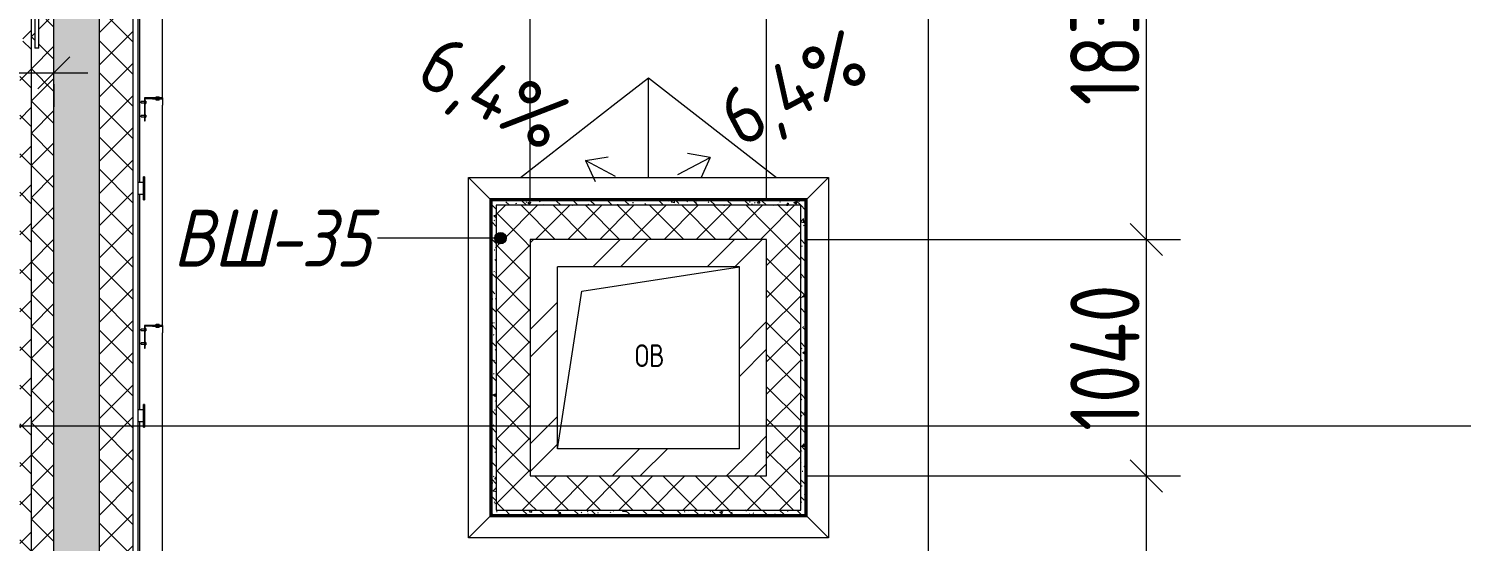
# Model space of a CAD drawing. Header units: millimetres. Extents: x -68946 to 690821, y -552984 to 293768.
# Drawn here: x 160057 to 166362, y -492813 to -490559 of the extents above; entities that cross this region are included whole.
import ezdxf

# ---------------------------------------------------------------- set-up
doc = ezdxf.new("R2010")
doc.units = ezdxf.units.MM
doc.linetypes.add('ADSK_Линия сетки', pattern=[2500, 2000, -250, 0, -250])
doc.layers.get('Defpoints').update_dxf_attribs({"color": 250})
for name, color, linetype, lineweight in [('Аннотация', 250, 'Continuous', 20), ('Крыша', 7, 'Continuous', 5), ('Обобщенные модели', 250, 'Continuous', 9), ('Ограждение', 7, 'Continuous', 5), ('Окна', 7, 'Continuous', 5), ('Оси', 250, 'Continuous', 9), ('Размеры', 7, 'Continuous', 9), ('Стены внутренние', 7, 'Continuous', 9), ('Стены наружные', 7, 'Continuous', 9), ('Стены отделка', 7, 'Continuous', 13), ('Стены перегородки', 7, 'Continuous', 13), ('Стены штриховка', 250, 'Continuous', 9), ('Узлы', 250, 'Continuous', 18)]:
    doc.layers.add(name, color=color, linetype=linetype, lineweight=lineweight)
doc.styles.add('GOST Common_2', font='', dxfattribs={"width": 0.8, "height": 350})
doc.styles.add('GOST Common_I', font='', dxfattribs={"width": 0.9, "height": 250})
doc.styles.add('ISOCPEUR', font='isocpeur.ttf', dxfattribs={"width": 0.8, "height": 100})
doc.styles.add('ISOCPEUR_1', font='isocpeur.ttf', dxfattribs={"width": 0.9, "height": 250})
doc.styles.add('А3', font='ГОСТ тип А.ttf')
doc.styles.get('GOST Common_2').set_extended_font_data('GOST Common')
doc.styles.get('GOST Common_I').set_extended_font_data('GOST Common', italic=True)
doc.dimstyles.new('ADSK_Основной_2_мм_1', dxfattribs={"dimscale": 304.8, "dimtxt": 201.142999, "dimasz": 0.463911, "dimexe": 0.492126, "dimexo": 0.492126, "dimgap": 0.098425, "dimtad": 1, "dimdec": 0, "dimdsep": 46, "dimtxsty": 'GOST Common_2', "dimblk1": 'OBLIQUE', "dimblk2": 'OBLIQUE', "dimsah": 1, "dimcen": 0.09, "dimdle": 0.492126, "dimazin": 0, "dimtfac": 1, "dimtdec": 4, "dimtix": 1, "dimtmove": 0, "dimatfit": 3, "dimfxl": 1, "dimtvp": 1, "dimtolj": 1, "dimtzin": 0, "dimlwd": 9, "dimlwe": 9, "dimarcsym": 2})
pattern_1 = [(45, (23667.23, -543980.64), (-70.71068, 70.71068), []), (135, (23667.23, -543980.64), (-70.71068, -70.71068), [])]
pattern_2 = [(45, (23667.23, -543980.64), (-251.4472, 251.4472), []), (45, (23667.23, -543599.64), (-251.4472, 251.4472), [])]
pattern_3 = [(135, (23667.23, -543980.64), (-75.43415, -75.43415), [106.68, -17.78, 3.556, -17.78]), (135, (23667.23, -543905.25), (-75.43415, -75.43415), []), (50, (23667.23, -543980.64), (127.52922, -11.15758), [13.335, -146.685]), (355, (23667.23, -543980.64), (-24.66966, 133.74002), [10.668, -117.348]), (100.451, (23677.86, -543981.57), (102.85973, 122.58178), [11.333, -124.663]), (46.184, (23667.23, -543945.08), (189.75516, -29.43036), [20.002, -220.027]), (96.636, (23683.04, -543947.53), (166.1822, 173.1996), [17, -186.995]), (351.184, (23667.23, -543945.08), (166.18393, 173.19757), [16.002, -176.022]), (21, (23685.01, -543953.97), (106.130265, -71.58603), [13.335, -146.685]), (326, (23685.01, -543953.97), (43.26188, 128.93175), [10.668, -117.348]), (71.451, (23693.85, -543959.94), (149.39198, 57.34505), [11.333, -124.663]), (37.5, (23667.23, -543980.64), (2.162228, 59.188357), [3.353, -112.573, 3.353, -115.773, -117.793]), (37.5, (23667.23, -543980.64), (2.162228, 59.188357), [-235.052, 3.353, -114.44]), (7.5, (23667.23, -543980.64), (46.773857, 70.126152), [3.353, -64.567, 3.353, -109.906, -44.894]), (7.5, (23667.23, -543980.64), (46.773857, 70.126152), [-181.178, 3.353, -41.542]), (327.5, (23627.58, -543980.64), (94.913671, -4.010093), [3.353, -41.097, 3.353, -135.331, -184.023]), (327.5, (23627.58, -543980.64), (94.913671, -4.010093), [-183.134, 3.353, -180.67]), (317.5, (23609.8, -543980.64), (103.69057, 17.79882), [3.353, -54.432, 3.353, -88.748, -130.683]), (317.5, (23609.8, -543980.64), (103.69057, 17.79882), [-149.885, 3.353, -127.33])]

# ---------------------------------------------------------------- blocks, each defined once
blk = doc.blocks.new('ОМ_Арматурный стержень_Форма 1 - ОМ_Арматурный стержень_Форма 1-V4-АР3_Кладочный план кровли _17_930 С2-3')
at = {"layer": 'Обобщенные модели'}
for p, q in [((668, 9), (0, 9)), ((0, -9), (0, 9)), ((668, 9), (668, -9)), ((0, -9), (668, -9))]:
    blk.add_line(p, q, dxfattribs=at)
blk = doc.blocks.new('Ограждение - Н_800-V11-АР3_Кладочный план кровли _17_930 С2-3')
at = {"layer": 'Ограждение'}
for p, q in [((-2, 85), (-5, 85)), ((-2, 85), (-5, 85)), ((-5, 75), (-5, 85)), ((-5, 85), (-5, 75)), ((-5, 75), (-5, 85)), ((-5, 85), (-5, 75)), ((-5, 75), (-2, 75)), ((-5, 75), (-2, 75)), ((0, 100), (-2, 100)), ((-2, 100), (-2, 2)), ((0, 0), (0, 100)), ((15, 83), (0, 83)), ((15, 83), (0, 83)), ((0, 77), (15, 77)), ((0, 77), (15, 77)), ((15, 82.6), (15, 83)), ((15, 83), (15, 77)), ((15, 82.6), (15, 83)), ((15, 83), (15, 82.6)), ((15, 77), (15, 77.4)), ((15, 77), (15, 77.4)), ((15, 77.4), (15, 77)), ((-78, 32), (-80, 32)), ((-80, 32), (-80, 2)), ((-80, 2), (-35, 2)), ((-80, 2), (-80, 0)), ((-78, 4), (-78, 32)), ((-35, 4), (-78, 4)), ((-64.5, 9), (-57.5, 9)), ((-64.5, 9), (-64.5, 4)), ((-57.5, 9), (-50.5, 9)), ((-57.5, 9), (-57.5, 4)), ((-50.5, 9), (-50.5, 4)), ((-35, 2), (-35, 4)), ((-2, 2), (-35, 2)), ((-2, 24), (-5, 24)), ((-2, 24), (-5, 24)), ((-5, 14), (-5, 24)), ((-5, 24), (-5, 14)), ((-5, 14), (-5, 24)), ((-5, 24), (-5, 14)), ((-5, 14), (-2, 14)), ((-5, 14), (-2, 14)), ((15, 22), (0, 22)), ((15, 22), (0, 22)), ((0, 16), (15, 16)), ((0, 16), (15, 16)), ((15, 21.6), (15, 22)), ((15, 22), (15, 16)), ((15, 21.6), (15, 22)), ((15, 22), (15, 21.6)), ((15, 16), (15, 16.4)), ((15, 16), (15, 16.4)), ((15, 16.4), (15, 16)), ((-80, 0), (0, 0)), ((-64.5, 0), (-64.5, -5)), ((-57.5, -5), (-64.5, -5)), ((-57.5, 0), (-57.5, -5)), ((-50.5, -5), (-57.5, -5)), ((-50.5, 0), (-50.5, -5))]:
    blk.add_line(p, q, dxfattribs=at)
blk = doc.blocks.new('Ограждение - Ограждение-36046496-АР3_Кладочный план кровли _17_930 С2-3')
at = {"rotation": 180}
for p in [(136900.001, 53117), (136900.001, 52117)]:
    blk.add_blockref('Ограждение - Н_800-V11-АР3_Кладочный план кровли _17_930 С2-3', p, dxfattribs=at)
blk = doc.blocks.new('TN_Удлинитель для кровельного ограждения - Удлинитель для кровельного ограждения ТехноНИКОЛЬ 200 мм-V20-АР3_Кладочный план кровли _17_930 С2-3')
at = {"layer": 'Ограждение'}
for p, q in [((136895, 11745.4), (136870, 11745.4)), ((136900, 11769.9), (136895, 11769.9)), ((136895, 11759.9), (136895, 11769.9)), ((136895, 11769.9), (136895, 11768.6)), ((136895, 11679.9), (136895, 11759.9)), ((136900, 11768.6), (136900, 11769.9)), ((136900, 11769.9), (136900, 11759.9)), ((136900, 11759.9), (136900, 11679.9)), ((136870, 11694.4), (136895, 11694.4)), ((136895, 11669.9), (136895, 11679.9)), ((136895, 11671.3), (136895, 11669.9)), ((136895, 11669.9), (136900, 11669.9)), ((136900, 11679.9), (136900, 11669.9)), ((136900, 11669.9), (136900, 11671.3))]:
    blk.add_line(p, q, dxfattribs=at)
blk = doc.blocks.new('_Wn_-As_OpeningMEP_floor__Rectangular - _Wn_-As_OpeningMEP_floor__Rectangular-38095726-АР3_Кладочный план кровли _17_930 С2-3')
at = {"layer": 'Узлы', "lineweight": 5}
for p, q in [((-292.8, 342.8), (400, 450)), ((-400, -350), (-292.8, 342.8))]:
    blk.add_line(p, q, dxfattribs=at)
blk = doc.blocks.new('Ограждение - Ограждение-38255247-АР3_Кладочный план кровли _17_930 С2-3')
at = {"layer": 'Ограждение'}
for p, q in [((138325.4, 52766.9), (139909.4, 52767.1)), ((138325.4, 51183), (138325.4, 52766.9)), ((138419.4, 52672.9), (138325.4, 52766.9)), ((139815.3, 52673), (139909.4, 52767.1)), ((139909.4, 52767.1), (139909.4, 51183)), ((138325.4, 51183), (138419.4, 51277)), ((139815.4, 51277), (139909.4, 51183)), ((139909.4, 51183), (138325.4, 51183))]:
    blk.add_line(p, q, dxfattribs=at)
blk = doc.blocks.new('_Oblique')
at = {"color": 0, "linetype": 'ByBlock', "lineweight": -2}
blk.add_line((-0.5, -0.5), (0.5, 0.5), dxfattribs=at)
blk = doc.blocks.new('*D6264')
at = {"layer": 'Defpoints', "color": 0, "lineweight": 30, "transparency": 16777216}
for p in [(160167.2, -490652.7), (160167.2, -490752.7), (156887.7, -491396.8)]:
    blk.add_point(p, dxfattribs=at)
at = {"layer": 'Размеры', "color": 0, "lineweight": 9, "transparency": 16777216}
for p, q in [((156887.7, -491246.8), (156887.7, -490602.7)), ((156737.7, -490752.7), (160317.2, -490752.7)), ((160167.2, -490802.7), (160167.2, -490902.7))]:
    blk.add_line(p, q, dxfattribs=at)
at = {"layer": 'Размеры', "color": 0, "lineweight": 9, "transparency": 16777216, "xscale": 141.4, "yscale": 141.4, "zscale": 141.4, "rotation": 180}
blk.add_blockref('_Oblique', (156887.7, -490752.7), dxfattribs=at)
at = {"layer": 'Размеры', "color": 0, "lineweight": 9, "transparency": 16777216, "xscale": 141.4, "yscale": 141.4, "zscale": 141.4}
blk.add_blockref('_Oblique', (160167.2, -490752.7), dxfattribs=at)
at = {"layer": 'Размеры', "color": 0, "transparency": 16777216, "insert": (158527.5, -490570.3), "char_height": 304.8, "width": 605.475, "attachment_point": 5, "style": 'А3'}
blk.add_mtext('\\A1;3279', dxfattribs=at)
blk = doc.blocks.new('*D6317')
at = {"layer": 'Defpoints', "color": 0, "lineweight": 30, "transparency": 16777216}
for p in [(163333.6, -492525.6), (164975.9, -492525.6), (163379, -493830.6)]:
    blk.add_point(p, dxfattribs=at)
at = {"layer": 'Размеры', "color": 0, "lineweight": 9, "transparency": 16777216}
for p, q in [((164975.9, -493980.6), (164975.9, -492375.6)), ((163483.6, -492525.6), (165125.9, -492525.6)), ((163529, -493830.6), (165125.9, -493830.6))]:
    blk.add_line(p, q, dxfattribs=at)
at = {"layer": 'Размеры', "color": 0, "lineweight": 9, "transparency": 16777216, "xscale": 141.4, "yscale": 141.4, "zscale": 141.4}
for p, rotation in [((164975.9, -492525.6), 90), ((164975.9, -493830.6), 270)]:
    blk.add_blockref('_Oblique', p, dxfattribs=dict(at, rotation=rotation))
at = {"layer": 'Размеры', "color": 0, "transparency": 16777216, "insert": (164793.5, -493178.1), "char_height": 304.8, "width": 560.473, "attachment_point": 5, "rotation": 90, "style": 'А3'}
blk.add_mtext('\\A1;1305', dxfattribs=at)
blk = doc.blocks.new('*D6318')
at = {"layer": 'Defpoints', "color": 0, "lineweight": 30, "transparency": 16777216}
for p in [(163333.6, -491485.6), (164975.9, -491485.6), (163333.6, -492525.6)]:
    blk.add_point(p, dxfattribs=at)
at = {"layer": 'Размеры', "color": 0, "lineweight": 9, "transparency": 16777216}
for p, q in [((164975.9, -492675.6), (164975.9, -491335.6)), ((163483.6, -491485.6), (165125.9, -491485.6)), ((163483.6, -492525.6), (165125.9, -492525.6))]:
    blk.add_line(p, q, dxfattribs=at)
at = {"layer": 'Размеры', "color": 0, "lineweight": 9, "transparency": 16777216, "xscale": 141.4, "yscale": 141.4, "zscale": 141.4}
for p, rotation in [((164975.9, -491485.6), 90), ((164975.9, -492525.6), 270)]:
    blk.add_blockref('_Oblique', p, dxfattribs=dict(at, rotation=rotation))
at = {"layer": 'Размеры', "color": 0, "transparency": 16777216, "insert": (164793.5, -492005.6), "char_height": 304.8, "width": 580.928, "attachment_point": 5, "rotation": 90, "style": 'А3'}
blk.add_mtext('\\A1;1040', dxfattribs=at)
blk = doc.blocks.new('*D6319')
at = {"layer": 'Defpoints', "color": 0, "lineweight": 30, "transparency": 16777216}
for p in [(162111.2, -489652.6), (164975.9, -489652.6), (163333.6, -491485.6)]:
    blk.add_point(p, dxfattribs=at)
at = {"layer": 'Размеры', "color": 0, "lineweight": 9, "transparency": 16777216}
for p, q in [((164975.9, -491635.6), (164975.9, -489502.6)), ((162261.2, -489652.6), (165125.9, -489652.6)), ((163483.6, -491485.6), (165125.9, -491485.6))]:
    blk.add_line(p, q, dxfattribs=at)
at = {"layer": 'Размеры', "color": 0, "lineweight": 9, "transparency": 16777216, "xscale": 141.4, "yscale": 141.4, "zscale": 141.4}
for p, rotation in [((164975.9, -489652.6), 90), ((164975.9, -491485.6), 270)]:
    blk.add_blockref('_Oblique', p, dxfattribs=dict(at, rotation=rotation))
at = {"layer": 'Размеры', "color": 0, "transparency": 16777216, "insert": (164793.5, -490569.1), "char_height": 304.8, "width": 560.473, "attachment_point": 5, "rotation": 90, "style": 'А3'}
blk.add_mtext('\\A1;1833', dxfattribs=at)
blk = doc.blocks.new('*D6190')
at = {"layer": 'Defpoints', "color": 0, "lineweight": 30, "transparency": 16777216}
for p in [(160367.2, -490170.2), (162264.6, -490270.2), (162264.6, -491456.6)]:
    blk.add_point(p, dxfattribs=at)
at = {"layer": 'Размеры', "color": 0, "lineweight": 9, "transparency": 16777216}
for p, q in [((162264.6, -491306.6), (162264.6, -490120.2)), ((160217.2, -490270.2), (162414.6, -490270.2)), ((160367.2, -490320.2), (160367.2, -490420.2))]:
    blk.add_line(p, q, dxfattribs=at)
at = {"layer": 'Размеры', "color": 0, "lineweight": 9, "transparency": 16777216, "xscale": 141.4, "yscale": 141.4, "zscale": 141.4, "rotation": 180}
blk.add_blockref('_Oblique', (160367.2, -490270.2), dxfattribs=at)
at = {"layer": 'Размеры', "color": 0, "lineweight": 9, "transparency": 16777216, "xscale": 141.4, "yscale": 141.4, "zscale": 141.4}
blk.add_blockref('_Oblique', (162264.6, -490270.2), dxfattribs=at)
at = {"layer": 'Размеры', "color": 0, "transparency": 16777216, "insert": (161315.9, -490087.8), "char_height": 304.8, "width": 560.473, "attachment_point": 5, "style": 'А3'}
blk.add_mtext('\\A1;1897', dxfattribs=at)
blk = doc.blocks.new('*D6191')
at = {"layer": 'Defpoints', "color": 0, "lineweight": 30, "transparency": 16777216}
for p in [(163304.6, -490270.2), (162264.6, -491456.6), (163304.6, -491456.6)]:
    blk.add_point(p, dxfattribs=at)
at = {"layer": 'Размеры', "color": 0, "lineweight": 9, "transparency": 16777216}
for p, q in [((162264.6, -491306.6), (162264.6, -490120.2)), ((163304.6, -491306.6), (163304.6, -490120.2)), ((162114.6, -490270.2), (163454.6, -490270.2))]:
    blk.add_line(p, q, dxfattribs=at)
at = {"layer": 'Размеры', "color": 0, "lineweight": 9, "transparency": 16777216, "xscale": 141.4, "yscale": 141.4, "zscale": 141.4, "rotation": 180}
blk.add_blockref('_Oblique', (162264.6, -490270.2), dxfattribs=at)
at = {"layer": 'Размеры', "color": 0, "lineweight": 9, "transparency": 16777216, "xscale": 141.4, "yscale": 141.4, "zscale": 141.4}
blk.add_blockref('_Oblique', (163304.6, -490270.2), dxfattribs=at)
at = {"layer": 'Размеры', "color": 0, "transparency": 16777216, "insert": (162784.6, -490087.8), "char_height": 304.8, "width": 580.928, "attachment_point": 5, "style": 'А3'}
blk.add_mtext('\\A1;1040', dxfattribs=at)

msp = doc.modelspace()

# ---------------------------------------------------------------- hatches: boundary and pattern name
at = {"layer": 'Аннотация'}
h = msp.add_hatch(color=256, dxfattribs=at)
edge = h.paths.add_edge_path()
edge.add_arc((162133.6398, -491480.0971), 25, 0, 360)
at = {"layer": 'Стены внутренние', "lineweight": 5}
h = msp.add_hatch(dxfattribs=at)
h.set_pattern_fill('FP_13', color=256, style=0, pattern_type=2)
h.set_pattern_definition([(135, (23667.23, -543980.64), (-142.5612, -142.5612), []), (135, (23809.8, -543980.64), (-142.5612, -142.5612), [252.016, -50.403, 3.353, -47.05])])
h.paths.add_polyline_path([(160367.2308, -543955.6404), (160367.2308, -520429.6404), (160167.2308, -520429.6404), (160167.2308, -543955.6404)])
h.paths.add_polyline_path([(160171.2901, -520366.6404), (160223.2901, -520366.6404), (160223.2901, -519804.6404), (160171.2901, -519804.6404), (160171.2901, -520110.9666)])
h.paths.add_polyline_path([(160241.2901, -520366.6404), (160293.2901, -520366.6404), (160293.2901, -519804.6404), (160241.2901, -519804.6404), (160241.2901, -520110.9666)])
h.paths.add_polyline_path([(160311.2901, -520366.6404), (160363.2901, -520366.6404), (160363.2901, -519804.6404), (160311.2901, -519804.6404), (160311.2901, -520249.0755)])
h.paths.add_polyline_path([(160260.3331, -519741.6404), (160367.2308, -519741.6404), (160367.2308, -485005.6404), (160167.2308, -485005.6404), (160167.2308, -519741.6404), (160256.8609, -519741.6404)])
at = {"layer": 'Стены наружные', "lineweight": 5}
h = msp.add_hatch(dxfattribs=at)
h.set_pattern_fill('FP_34', color=256, style=0, pattern_type=2)
h.set_pattern_definition([(135, (23667.23, -543980.64), (-84.85281, -84.85281), []), (225, (23667.23, -543980.64), (84.85281, -84.85281), [])])
h.paths.add_polyline_path([(160067.2079, -544255.6404), (160067.2079, -520429.6404), (160017.2079, -520429.6404), (160017.2079, -544255.6404)])
h.paths.add_polyline_path([(160067.2079, -520366.6404), (160067.2079, -519804.6404), (160031.2901, -519804.6404), (160031.2901, -520366.6404)])
h.paths.add_polyline_path([(160067.2079, -519741.6404), (160067.2079, -484855.6404), (160017.2079, -484855.6404), (160017.7308, -489976.6404), (160031.2308, -489976.6404), (160030.9242, -490644.6404), (160017.2079, -490644.6404), (160017.2079, -519741.6404), (160025.0858, -519741.6404)])
h = msp.add_hatch(dxfattribs=at)
h.set_pattern_fill('FP_33', color=256, style=0, pattern_type=2)
h.set_pattern_definition(pattern_1)
h.paths.add_polyline_path([(160067.2079, -544155.6404), (160167.2079, -544155.6404), (160167.2079, -520429.6404), (160067.2079, -520429.6404), (160067.2079, -544141.9199)])
h.paths.add_polyline_path([(160067.2079, -520366.6404), (160083.2901, -520366.6404), (160083.1153, -519804.6404), (160067.2079, -519804.6404), (160067.2079, -519834.7487)])
h.paths.add_polyline_path([(160101.2901, -520366.6404), (160153.2901, -520366.6404), (160153.2901, -519804.6404), (160101.2901, -519804.6404), (160101.2901, -520110.9666)])
h.paths.add_polyline_path([(160067.2079, -519741.6404), (160167.2079, -519741.6404), (160167.2079, -484905.6404), (160067.2079, -484905.6404), (160067.2079, -519282.313)])
h.paths.add_polyline_path([(160083.5375, -490644.6404), (160083.2308, -490644.6404), (160083.5375, -489976.6404), (160101.2308, -489976.6404), (160100.9242, -490644.6404), (160084.4366, -490644.6404)])
h = msp.add_hatch(dxfattribs=at)
h.set_pattern_fill('FP_33', color=256, style=0, pattern_type=2)
h.set_pattern_definition(pattern_1)
h.paths.add_polyline_path([(160393.2308, -533371.641), (160517.2308, -533371.641), (160517.2308, -520429.6404), (160367.2308, -520429.6404), (160367.2308, -533371.641)])
h.paths.add_polyline_path([(160381.2901, -520366.6404), (160433.2901, -520366.6404), (160433.2901, -519804.6404), (160381.2901, -519804.6404), (160381.2901, -520249.0755)])
h.paths.add_polyline_path([(160472.4791, -520366.6404), (160503.2901, -520366.6404), (160503.2901, -519804.6404), (160451.2901, -519804.6404), (160451.2901, -520366.6404)])
h.paths.add_polyline_path([(160517.2308, -519741.6404), (160517.2308, -489924.641), (160367.2308, -489924.641), (160367.2308, -519741.6404), (160470.3182, -519741.6404)])
h.paths.add_polyline_path([(160437.5509, -486680.641), (160517.2308, -486680.641), (160517.2308, -485205.6404), (160367.2308, -485205.6404), (160367.2298, -486680.641)])
h = msp.add_hatch(dxfattribs=at)
h.set_pattern_fill('FP_45', color=256, style=0, pattern_type=2)
h.set_pattern_definition(pattern_3)
h.paths.add_polyline_path([(163304.6299, -491335.6404), (163454.6299, -491335.6404), (163454.6299, -491315.6404), (162094.6299, -491315.6404), (162094.6299, -491335.6404), (163273.0359, -491335.6404)])
h = msp.add_hatch(dxfattribs=at)
h.set_pattern_fill('FP_45', color=256, style=0, pattern_type=2)
h.set_pattern_definition(pattern_3)
h.paths.add_polyline_path([(163454.6299, -492675.6404), (163474.6299, -492675.6404), (163474.6299, -491315.6404), (163454.6299, -491315.6404), (163454.6299, -492525.6404)])
h = msp.add_hatch(dxfattribs=at)
h.set_pattern_fill('FP_45', color=256, style=0, pattern_type=2)
h.set_pattern_definition(pattern_3)
h.paths.add_polyline_path([(162114.6299, -492695.6404), (162114.6299, -491335.6404), (162094.6299, -491335.6404), (162094.6299, -492695.6404)])
h = msp.add_hatch(dxfattribs=at)
h.set_pattern_fill('FP_33', color=256, style=0, pattern_type=2)
h.set_pattern_definition(pattern_1)
h.paths.add_polyline_path([(163273.0359, -491485.6404), (163304.6299, -491485.6404), (163304.6299, -491335.6404), (162114.6299, -491335.6404), (162114.6299, -491485.6404), (163184.6299, -491485.6404)])
h = msp.add_hatch(dxfattribs=at)
h.set_pattern_fill('FP_33', color=256, style=0, pattern_type=2)
h.set_pattern_definition(pattern_1)
h.paths.add_polyline_path([(163454.6299, -492525.6404), (163454.6299, -491335.6404), (163304.6299, -491335.6404), (163304.6299, -492525.6404)])
h = msp.add_hatch(dxfattribs=at)
h.set_pattern_fill('FP_33', color=256, style=0, pattern_type=2)
h.set_pattern_definition(pattern_1)
h.paths.add_polyline_path([(162264.6299, -492675.6404), (162264.6299, -491485.6404), (162114.6299, -491485.6404), (162114.6299, -492675.6404), (162209.729, -492675.6404)])
h = msp.add_hatch(dxfattribs=at)
h.set_pattern_fill('FP_44', color=256, style=0, pattern_type=2)
h.set_pattern_definition(pattern_2)
h.paths.add_polyline_path([(162264.6299, -491605.6404), (163184.6299, -491605.6404), (163184.6299, -491485.6404), (162264.6299, -491485.6404)])
h = msp.add_hatch(dxfattribs=at)
h.set_pattern_fill('FP_44', color=256, style=0, pattern_type=2)
h.set_pattern_definition(pattern_2)
h.paths.add_polyline_path([(163273.0359, -492405.6404), (163304.6299, -492405.6404), (163304.6299, -491485.6404), (163184.6299, -491485.6404), (163184.6299, -492405.6404)])
h = msp.add_hatch(dxfattribs=at)
h.set_pattern_fill('FP_44', color=256, style=0, pattern_type=2)
h.set_pattern_definition(pattern_2)
h.paths.add_polyline_path([(162384.6299, -492525.6404), (162384.6299, -491605.6404), (162264.6299, -491605.6404), (162264.6299, -492525.6404)])
h = msp.add_hatch(dxfattribs=at)
h.set_pattern_fill('FP_44', color=256, style=0, pattern_type=2)
h.set_pattern_definition(pattern_2)
h.paths.add_polyline_path([(163273.0359, -492525.6404), (163304.6299, -492525.6404), (163304.6299, -492405.6404), (162384.6299, -492405.6404), (162384.6299, -492525.6404), (162918.6003, -492525.6404)])
h = msp.add_hatch(dxfattribs=at)
h.set_pattern_fill('FP_33', color=256, style=0, pattern_type=2)
h.set_pattern_definition(pattern_1)
h.paths.add_polyline_path([(163454.6299, -492675.6404), (163454.6299, -492525.6404), (162264.6299, -492525.6404), (162264.6299, -492675.6404), (163273.0359, -492675.6404)])
h = msp.add_hatch(dxfattribs=at)
h.set_pattern_fill('FP_45', color=256, style=0, pattern_type=2)
h.set_pattern_definition(pattern_3)
h.paths.add_polyline_path([(162384.6299, -492695.6404), (163474.6299, -492695.6404), (163474.6299, -492675.6404), (162114.6299, -492675.6404), (162114.6299, -492695.6404), (162209.729, -492695.6404)])

# ---------------------------------------------------------------- linework, layer by layer
at = {"layer": 'Аннотация'}
for p, q in [((161836.469, -491480.0971), (161591.7511, -491480.0971)), ((162133.6398, -491480.0971), (161836.469, -491480.0971))]:
    msp.add_line(p, q, dxfattribs=at)
msp.add_circle((162133.6398, -491480.0971), 25, dxfattribs=at)
at = {"layer": 'Крыша'}
for p, q in [((162642.9861, -490885.6568), (162784.6299, -490775.5235)), ((162784.6299, -490775.5235), (163347.9256, -491213.5566)), ((162784.6453, -491213.644), (162784.6299, -490775.5235)), ((162221.0452, -491213.7314), (162642.9861, -490885.6568))]:
    msp.add_line(p, q, dxfattribs=at)
at = {"layer": 'Ограждение'}
for p, q in [((160645.2308, -490863.6923), (160645.2308, -489924.641)), ((160545.2308, -490286.2084), (160545.2308, -491235.2862)), ((160645.2308, -491863.6923), (160645.2308, -490895.641)), ((160545.2308, -491286.2084), (160545.2308, -492235.2862)), ((160645.2308, -492863.6923), (160645.2308, -491895.641)), ((160545.2308, -492286.2084), (160545.2308, -493235.2862))]:
    msp.add_line(p, q, dxfattribs=at)
at = {"layer": 'Оси', "linetype": 'ADSK_Линия сетки', "ltscale": 100}
for p, q in [((160167.2308, -547719.4803), (160167.2308, -482778.6358)), ((164017.2308, -547719.4803), (164017.2308, -482778.6358)), ((88763.207, -492305.6404), (180488.1093, -492305.6404))]:
    msp.add_line(p, q, dxfattribs=at)
at = {"layer": 'Размеры'}
for p, q in [((162507.8337, -491138.6206), (162607.3118, -491122.1173)), ((162507.8337, -491138.6206), (162549.5215, -491230.4378)), ((162640.0439, -491209.1564), (162507.8337, -491138.6206)), ((162914.2908, -491200.5862), (163056.0642, -491124.9461)), ((163056.0642, -491124.9461), (162956.5859, -491108.444)), ((163056.0642, -491124.9461), (163014.3775, -491216.7637))]:
    msp.add_line(p, q, dxfattribs=at)
at = {"layer": 'Стены отделка', "lineweight": 5}
for p, q in [((160167.2079, -519741.6404), (160167.2079, -485005.6404)), ((163482.6299, -491307.6404), (162086.6299, -491307.6404)), ((162086.6299, -491307.6404), (162086.6299, -492703.6404)), ((163482.6299, -492703.6404), (163482.6299, -491307.6404)), ((162086.6299, -492703.6404), (163482.6299, -492703.6404))]:
    msp.add_line(p, q, dxfattribs=at)
at = {"layer": 'Стены перегородки'}
for p, q in [((160067.2079, -484905.6404), (160067.2079, -519741.6404)), ((160167.2308, -519741.6404), (160167.2308, -485005.6404)), ((160367.2308, -485205.6404), (160367.2308, -519741.6404)), ((160537.2308, -489652.641), (160537.2308, -519741.6404)), ((163304.6299, -491485.6404), (162264.6299, -491485.6404)), ((162264.6299, -491485.6404), (162264.6299, -492525.6404)), ((163304.6299, -492525.6404), (163304.6299, -491485.6404)), ((163184.6299, -491605.6404), (162384.6299, -491605.6404)), ((162384.6299, -492405.6404), (162384.6299, -491605.6404)), ((163184.6299, -492405.6404), (163184.6299, -491605.6404)), ((163184.6299, -492405.6404), (162384.6299, -492405.6404)), ((162264.6299, -492525.6404), (163304.6299, -492525.6404))]:
    msp.add_line(p, q, dxfattribs=at)
at = {"layer": 'Стены штриховка'}
for p, q in [((160517.2308, -519741.6404), (160517.2308, -486952.641)), ((163478.6299, -491311.6404), (162090.6299, -491311.6404)), ((162090.6299, -491311.6404), (162090.6299, -492699.6404)), ((163474.6299, -491315.6404), (162094.6299, -491315.6404)), ((162094.6299, -491315.6404), (162094.6299, -492695.6404)), ((163474.6299, -492695.6404), (163474.6299, -491315.6404)), ((163478.6299, -492699.6404), (163478.6299, -491311.6404)), ((163454.6299, -491335.6404), (162114.6299, -491335.6404)), ((162114.6299, -491335.6404), (162114.6299, -492675.6404)), ((163454.6299, -492675.6404), (163454.6299, -491335.6404)), ((162090.6299, -492699.6404), (163478.6299, -492699.6404)), ((162094.6299, -492695.6404), (163474.6299, -492695.6404)), ((162114.6299, -492675.6404), (163454.6299, -492675.6404))]:
    msp.add_line(p, q, dxfattribs=at)

# ---------------------------------------------------------------- block references
at = {"layer": 'Обобщенные модели', "rotation": 90}
msp.add_blockref('ОМ_Арматурный стержень_Форма 1 - ОМ_Арматурный стержень_Форма 1-V4-АР3_Кладочный план кровли _17_930 С2-3', (160092.2308, -490644.6404), dxfattribs=at)
at = {"layer": 'Ограждение'}
for name, p in [('Ограждение - Ограждение-36046496-АР3_Кладочный план кровли _17_930 С2-3', (23667.2298, -543980.641)), ('TN_Удлинитель для кровельного ограждения - Удлинитель для кровельного ограждения ТехноНИКОЛЬ 200 мм-V20-АР3_Кладочный план кровли _17_930 С2-3', (23667.2298, -502980.641)), ('Ограждение - Ограждение-38255247-АР3_Кладочный план кровли _17_930 С2-3', (23667.2298, -543980.641)), ('TN_Удлинитель для кровельного ограждения - Удлинитель для кровельного ограждения ТехноНИКОЛЬ 200 мм-V20-АР3_Кладочный план кровли _17_930 С2-3', (23667.2298, -503980.641))]:
    msp.add_blockref(name, p, dxfattribs=at)
at = {"layer": 'Окна'}
msp.add_blockref('_Wn_-As_OpeningMEP_floor__Rectangular - _Wn_-As_OpeningMEP_floor__Rectangular-38095726-АР3_Кладочный план кровли _17_930 С2-3', (162784.6299, -492055.6404), dxfattribs=at)

# ---------------------------------------------------------------- texts
at = {"layer": 'Аннотация', "attachment_point": 1}
for s, insert, char_height, width, style in [('ВШ', (160692.8292, -491355.0971), 250, 505.063125, 'GOST Common_I'), ('-35', (161109.548, -491355.0971), 250, 584.430187, 'GOST Common_I'), ('ОВ', (162724.651, -491946.685), 100, 160.3375, 'ISOCPEUR')]:
    msp.add_mtext(s, dxfattribs=dict(at, insert=insert, char_height=char_height, width=width, style=style))
at = {"layer": 'Размеры', "char_height": 250, "width": 884.373142, "attachment_point": 1, "line_spacing_factor": 1.149209, "style": 'ISOCPEUR_1'}
for insert, rotation in [((163069.6314, -490865.1936), 28.08119045), ((161868.7567, -490571.8478), 331.91951962)]:
    msp.add_mtext('6,4%', dxfattribs=dict(at, insert=insert, rotation=rotation))

# ---------------------------------------------------------------- dimensions: what is measured, and where the dimension line sits
at = {"layer": 'Размеры'}
for base, p1, p2, override, picture, middle in [((164975.8667, -489652.641), (163333.6299, -491485.6404), (162111.2308, -489652.641), {"dimtxt": 1, "dimlfac": 1, "dimpost": '<>', "dimtxsty": 'А3', "dimfxl": 2203.212752}, '*D6319', (164793.4667, -490569.1407)), ((164975.8667, -491485.6404), (163333.6299, -492525.6404), (163333.6299, -491485.6404), {"dimtxt": 1, "dimlfac": 1, "dimpost": '<>', "dimtxsty": 'А3', "dimfxl": 1040}, '*D6318', (164793.4667, -492005.6404)), ((164975.8667, -492525.6404), (163378.9768, -493830.6448), (163333.6299, -492525.6404), {"dimtxt": 1, "dimlfac": 1, "dimpost": '<>', "dimtxsty": 'А3', "dimfxl": 1305.792053}, '*D6317', (164793.4667, -493178.1426))]:
    dim = msp.add_linear_dim(base=base, p1=p1, p2=p2, angle=90, dimstyle='ADSK_Основной_2_мм_1', override=override, dxfattribs=at)
    dim.commit()
    dim.dimension.update_dxf_attribs({"geometry": picture, "text_midpoint": middle})
for base, p1, p2, override, picture, middle in [((162264.6299, -490270.2152), (160367.2308, -490170.2303), (162264.6299, -491456.6404), {"dimtxt": 1, "dimlfac": 1, "dimpost": '<>', "dimtxsty": 'А3', "dimfxl": 2292.373048}, '*D6190', (161315.9304, -490087.8152)), ((163304.6299, -490270.2152), (162264.6299, -491456.6404), (163304.6299, -491456.6404), {"dimtxt": 1, "dimlfac": 1, "dimpost": '<>', "dimtxsty": 'А3', "dimfxl": 1040}, '*D6191', (162784.6299, -490087.8152)), ((160167.2308, -490752.6508), (156887.7334, -491396.8389), (160167.2308, -490652.6659), {"dimtxt": 1, "dimlfac": 1, "dimpost": '<>', "dimtxsty": 'А3', "dimfxl": 3362.870353}, '*D6264', (158527.4821, -490570.2508))]:
    dim = msp.add_linear_dim(base=base, p1=p1, p2=p2, dimstyle='ADSK_Основной_2_мм_1', override=override, dxfattribs=at)
    dim.commit()
    dim.dimension.update_dxf_attribs({"geometry": picture, "text_midpoint": middle})

doc.saveas('drawing.dxf')
